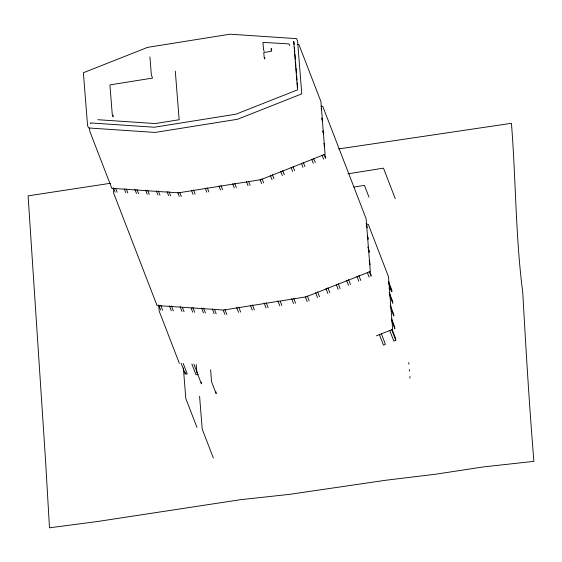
<?xml version="1.0" encoding="UTF-8"?>
<svg xmlns="http://www.w3.org/2000/svg" width="562" height="562" viewBox="0 0 562 562"><rect width="100%" height="100%" fill="white"/><g stroke="black" fill="none" stroke-linecap="round" stroke-linejoin="round"><path stroke-width="0.84" d="M376.399 335.809L392.648 329.388L388.461 276.616L368.272 224.294L366.515 224.175M392.128 329.451L395.606 338.464L395.753 340.263L393.786 341.043L389.677 330.393M347.941 173.827L383.481 168.143L395.248 198.639M354.06 187.041L364.45 185.383L369.03 197.241M110.447 183.289L28.1 195.85L45.55 460.468L49.484 527.816L97.043 521.571L240.845 499.646L289.29 494.391L385.961 480.222L435.171 474.279L483.629 466.889L533.9 461.353C529.256 405.069 525.892 348.721 522.751 292.331C515.452 236.237 515.937 179.615 511.434 123.31L338.788 148.916M297.179 44.475L298.928 44.595L320.888 101.504L325.082 154.276L260.866 179.657L178.4 192.843L111.817 188.354L89.857 131.452L89.583 127.988M320.986 106.183L322.736 106.302L366.115 218.709L370.309 271.481L306.093 296.869L223.627 310.048L157.044 305.566L113.665 193.152L113.257 187.961M97.802 119.706L155.21 123.57L179.152 119.741L175.295 71.114M388.735 283.515L391.897 291.706L391.749 289.901L389.712 289.76L389.08 288.123M181.14 363.263L185.249 373.913L187.287 374.046L183.177 363.396M366.15 223.557L367.098 226.015M388.595 281.71L391.749 289.901M321.106 108.241L321.731 109.878M366.298 225.362L367.246 227.821M321.878 117.978L322.511 119.615M367.386 235.921L368.335 238.372M389.192 292.43L392.669 301.443L392.81 303.241L389.649 295.05M321.703 118.961L322.651 121.42M367.211 236.904L368.159 239.356M322.89 130.714L323.838 133.173M367.766 247.02L369.663 251.938M390.204 305.173L393.681 314.179L393.822 315.985L390.976 308.615M289.711 45.634L289.044 43.892L262.96 42.382L263.536 49.646L264.21 51.388M322.714 131.705L323.663 134.156M368.539 250.462L369.171 252.099M323.902 143.458L324.534 145.094M369.094 260.578L370.042 263.037M391.531 318.731L394.693 326.922L394.833 328.728L391.356 319.715M324.042 145.263L324.674 146.9M369.55 263.206L370.182 264.843M324.499 154.178L325.763 157.458M369.691 271.298L371.271 275.394M324.007 154.346L325.588 158.442M369.206 271.467L371.103 276.385M391.644 329.62L395.753 340.263M322.047 155.119L323.628 159.215M367.239 272.247L369.136 277.157M313.687 158.428L315.268 162.523M358.879 275.549L360.776 280.466M381.317 333.702L385.427 344.344L383.46 345.124L379.357 334.474M271.797 50.18L271.123 48.437L271.355 51.304L263.768 52.519L264.14 57.254L264.814 58.996L264.688 57.422M311.72 159.201L313.301 163.296M356.919 276.328L358.809 281.239M303.361 162.509L304.941 166.605M348.559 279.63L350.456 284.541M301.401 163.282L302.981 167.378M346.592 280.41L348.489 285.32M293.041 166.591L294.621 170.686M338.233 283.712L340.129 288.622M291.074 167.364L292.654 171.459M336.273 284.491L338.162 289.402M282.721 170.672L284.295 174.768M327.913 287.793L329.81 292.704M280.754 171.445L282.335 175.541M325.946 288.566L327.843 293.483M272.394 174.754L273.975 178.849M317.586 291.875L319.483 296.785M270.427 175.527L272.008 179.622M315.626 292.647L317.523 297.565M262.075 178.835L263.655 182.931M307.266 295.956L309.163 300.867M260.108 179.608L261.688 183.704M305.299 296.729L307.196 301.646M248.502 181.217L250.083 185.312M293.701 298.338L295.598 303.255M246.437 181.547L248.018 185.643M291.629 298.668L293.526 303.585M234.761 183.416L236.342 187.511M280.269 301.358L281.85 305.454M232.696 183.746L234.27 187.841M277.888 300.867L279.785 305.784M221.021 185.608L222.601 189.703M266.212 302.735L268.109 307.646M218.948 185.945L220.529 190.033M264.14 303.066L266.037 307.976M207.273 187.806L208.853 191.902M252.471 304.927L254.368 309.845M205.207 188.137L206.788 192.232M250.399 305.257L252.296 310.175M193.532 190.005L195.112 194.101M238.724 307.126L240.62 312.043M191.459 190.335L193.04 194.431M236.658 307.456L238.555 312.374M179.77 192.45L181.35 196.545M224.962 309.571L226.858 314.488M177.733 192.309L179.313 196.405M223.24 310.252L224.821 314.348M169.064 191.726L170.644 195.822M214.579 309.669L216.159 313.765M167.026 191.593L168.607 195.688M212.225 308.714L214.122 313.631M158.365 191.01L159.945 195.105M203.556 308.131L205.453 313.041M156.327 190.869L157.908 194.965M201.519 307.99L203.416 312.908M147.658 190.286L149.239 194.382M192.85 307.407L194.747 312.324M145.621 190.153L147.202 194.248M191.129 308.088L192.71 312.184M136.952 189.57L138.533 193.665M182.46 307.505L184.041 311.601M134.915 189.429L136.496 193.525M180.107 306.55L182.004 311.467M126.246 188.846L127.827 192.942M171.445 305.967L173.342 310.884M193.883 364.12L197.993 374.77L195.955 374.629L191.846 363.979M124.209 188.706L125.79 192.801M169.408 305.833L171.298 310.744M90.777 123.633L90.503 122.93L154.339 127.23L236.005 114.177L297.558 89.843L293.701 41.244L294.179 44.546M115.863 188.944L117.128 192.218M160.739 305.25L162.636 310.161M113.51 187.989L115.084 192.085M158.702 305.11L160.599 310.027M179.383 363.466L159.201 311.151L158.716 305.096M213.349 457.974L202.201 429.087L199.594 396.294M196.953 427.387L185.804 398.5L183.381 367.969M408.75 362.49L408.89 364.239M409.305 369.473L409.445 371.215M409.86 376.449L410 378.198M294.383 47.152L294.797 52.357M294.938 54.093L295.352 59.298M295.556 61.904L295.9 66.239M296.041 67.974L296.455 73.186M296.659 75.786L297.003 80.127M297.214 82.726L297.558 87.068M216.012 391.932L216.152 393.646L211.572 381.788L210.617 369.761M201.259 382.083L201.4 383.832L196.826 371.967L196.236 364.605M185.102 372.107L185.249 373.913M149.913 56.867L151.347 74.943L152.555 78.083L109.913 84.897L112.281 114.718L113.088 116.812L112.955 115.105M147.595 47.363L83.38 72.744L87.567 125.516L88.508 127.96L155.098 132.442L237.557 119.263L301.773 93.875L297.586 41.103L296.638 38.666L230.055 34.184L147.595 47.363"/></g></svg>
